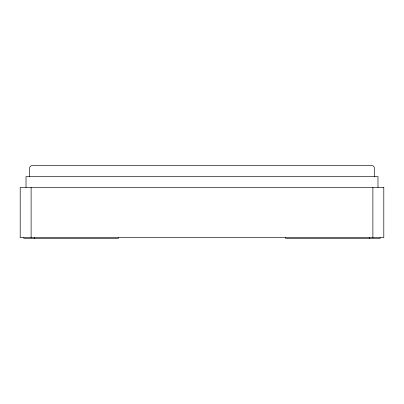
<?xml version="1.0" encoding="UTF-8"?>
<svg xmlns="http://www.w3.org/2000/svg" width="404" height="404" viewBox="0 0 404 404"><rect width="100%" height="100%" fill="white"/><g stroke="black" fill="none" stroke-linecap="round" stroke-linejoin="round"><path stroke-width="0.61" d="M380.164 237.633L380.164 238.36L285.628 238.36L285.628 237.633M377.982 187.456L377.982 176.548L26.018 176.548L26.018 187.456M374.346 176.548L374.271 167.246L373.417 166.039L372.084 165.64L31.916 165.64L30.583 166.039L29.729 167.246L29.654 176.548M372.892 187.456L372.892 237.633M369.625 237.633L369.625 238.36M118.372 237.633L118.372 238.36L23.836 238.36L23.836 237.633M34.284 237.633L34.284 238.36M31.108 187.456L31.108 237.633M383.8 187.456L20.2 187.456L20.2 237.633L383.8 237.633L383.8 187.456"/></g></svg>
